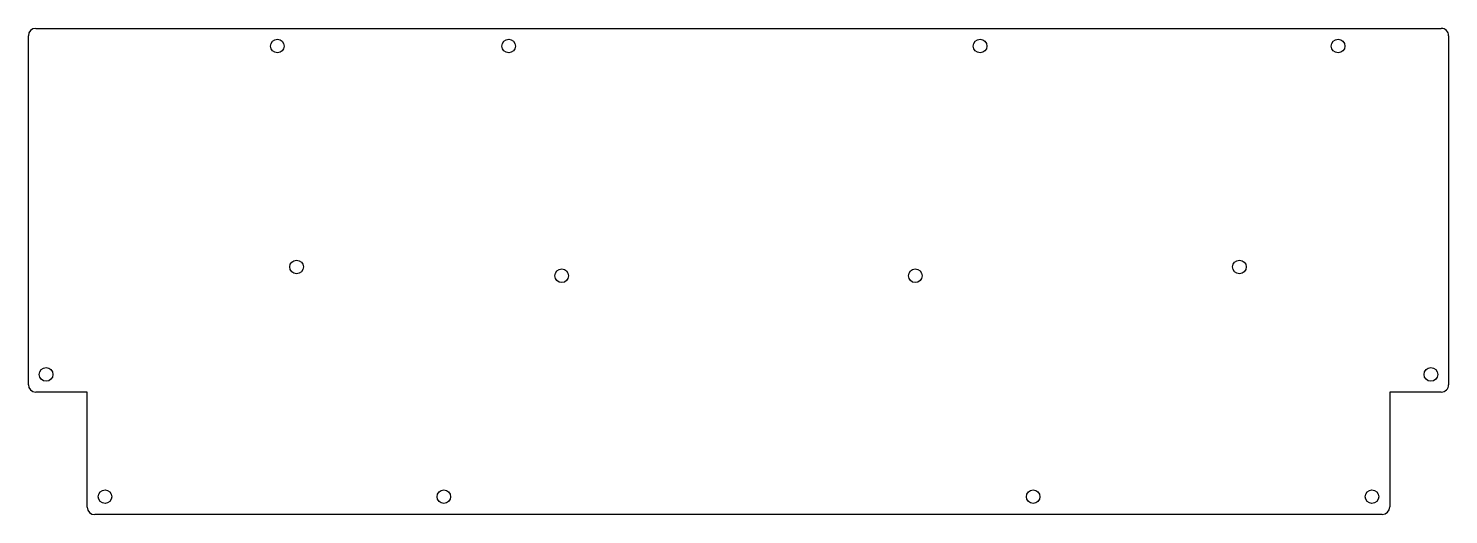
# Model space of a CAD drawing. Extents: x 40 to 270, y -118 to -39.
import ezdxf

# ---------------------------------------------------------------- set-up
doc = ezdxf.new("R2010")
doc.units = 0
doc.layers.add('BLACK', color=7, linetype='CONTINUOUS')

msp = doc.modelspace()

# ---------------------------------------------------------------- linework, layer by layer
at = {"layer": 'BLACK', "linetype": 'CONTINUOUS'}
for p, q in [((40.00584, -96.916875), (40.005815, -40.481238)), ((41.19649, -39.290625), (268.372535, -39.290625)), ((269.56316, -40.48125), (269.56316, -96.916875)), ((49.53104, -98.1075), (41.19649, -98.107475)), ((49.53104, -116.722092), (49.53104, -98.1075)), ((268.37251, -98.107525), (260.03796, -98.1075)), ((260.03796, -98.1075), (260.03796, -116.68125)), ((258.847335, -117.871875), (50.72169, -117.91275))]:
    msp.add_line(p, q, dxfattribs=at)
at = {"layer": 'BLACK'}
for centre in [(80.24981, -42.148125), (117.63622, -42.148125), (193.83782, -42.148125), (251.70341, -42.148125), (83.3455, -77.866875), (235.7487, -77.866875), (126.2089, -79.295625), (183.3601, -79.295625), (42.8625, -95.25), (266.7056, -95.25), (52.3886, -115.014375), (107.1585, -115.014375), (202.4105, -115.014375), (257.1804, -115.014375)]:
    msp.add_circle(centre, 1.1, dxfattribs=at)
for centre, radius, start, end in [((41.1965, -40.4813), 1.190685, 90.0004812, 179.99701656), ((268.3726, -40.4812), 1.190575, -0.00240625, 90.00312809), ((41.1965, -96.9168), 1.190675, -179.99639092, -90.0004812), ((268.3726, -96.917), 1.19056, -90.00433138, 0.00601563), ((50.7217, -116.7221), 1.19065, -180.00038497, -90.00048121), ((258.8472, -116.6812), 1.19076, -89.99350374, -0.00240585)]:
    msp.add_arc(centre, radius, start, end, dxfattribs=at)

doc.saveas('drawing.dxf')
